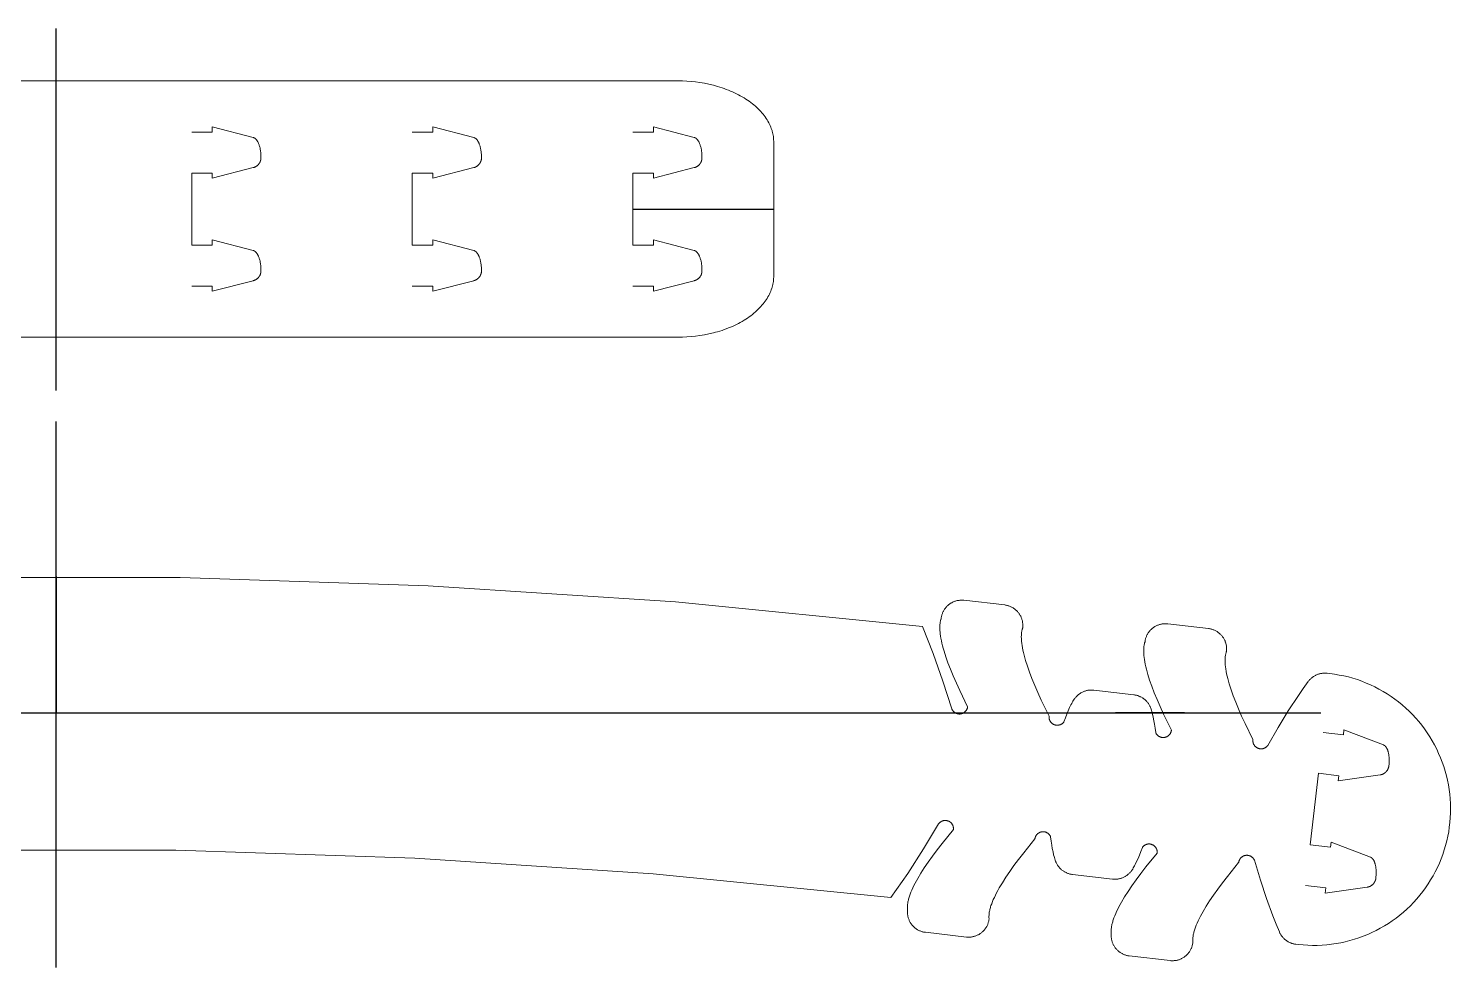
# Model space of a CAD drawing. Header units: millimetres. Extents: x -158 to 461, y 0 to 311.
# Drawn here: x 322.5 to 461.1, y 193.6 to 285.2 of the extents above; entities that cross this region are included whole.
import ezdxf

# ---------------------------------------------------------------- set-up
doc = ezdxf.new("R2010")
doc.units = ezdxf.units.MM
doc.header["$MEASUREMENT"] = 0
doc.layers.add('Axis', color=6, linetype='Continuous', true_color=0xff00ff)
doc.layers.add('Exterion cuts', color=3, linetype='Continuous', lineweight=0, true_color=0x00ff00)
doc.layers.add('Interion cuts', color=5, linetype='Continuous', lineweight=0, true_color=0x0000ff)

msp = doc.modelspace()

# ---------------------------------------------------------------- linework, layer by layer
at = {"layer": 'Axis'}
for p, q in [((325.18, 249.9), (325.18, 285.18)), ((381.39, 267.57), (395.13, 267.57)), ((325.18, 193.64), (325.18, 246.85)), ((325.18, 231.75), (325.18, 218.46)), ((215.18, 218.46), (435.18, 218.46)), ((325.18, 218.46), (448.47, 218.46)), ((435.18, 218.46), (428.46, 218.46))]:
    msp.add_line(p, q, dxfattribs=at)
at = {"layer": 'Exterion cuts'}
for points in [[(264.56, 280.06), (325.18, 280.06), (385.8, 280.06), (386.22, 280.06), (386.64, 280.04), (387.07, 280.01), (387.5, 279.96), (387.93, 279.9), (388.37, 279.83), (388.8, 279.74), (389.24, 279.64), (389.45, 279.58), (389.66, 279.52), (389.88, 279.46), (390.09, 279.39), (390.3, 279.32), (390.5, 279.24), (390.71, 279.17), (390.91, 279.08), (391.11, 279), (391.3, 278.91), (391.49, 278.82), (391.68, 278.72), (391.87, 278.62), (392.05, 278.52), (392.23, 278.41), (392.4, 278.3), (392.57, 278.19), (392.73, 278.08), (392.89, 277.96), (393.05, 277.84), (393.2, 277.72), (393.34, 277.6), (393.48, 277.47), (393.61, 277.34), (393.74, 277.22), (393.86, 277.08), (393.98, 276.95), (394.09, 276.82), (394.2, 276.68), (394.3, 276.55), (394.39, 276.41), (394.48, 276.27), (394.56, 276.13), (394.64, 275.99), (394.71, 275.85), (394.77, 275.71), (394.83, 275.57), (394.89, 275.43), (394.94, 275.29), (394.96, 275.22), (394.98, 275.15), (395, 275.08), (395.02, 275.01), (395.03, 274.95), (395.05, 274.88), (395.06, 274.81), (395.07, 274.74), (395.09, 274.67), (395.1, 274.6), (395.11, 274.53), (395.11, 274.46), (395.12, 274.4), (395.12, 274.33), (395.13, 274.19), (395.13, 274.06), (395.13, 267.57), (395.13, 261.08), (395.13, 260.95), (395.12, 260.81), (395.12, 260.75), (395.11, 260.68), (395.11, 260.61), (395.1, 260.54), (395.09, 260.47), (395.07, 260.4), (395.06, 260.34), (395.05, 260.27), (395.03, 260.2), (395.02, 260.13), (395, 260.06), (394.98, 259.99), (394.96, 259.92), (394.94, 259.85), (394.89, 259.71), (394.83, 259.57), (394.77, 259.43), (394.71, 259.29), (394.64, 259.15), (394.56, 259.01), (394.48, 258.87), (394.39, 258.73), (394.3, 258.6), (394.2, 258.46), (394.09, 258.33), (393.98, 258.19), (393.86, 258.06), (393.74, 257.93), (393.61, 257.8), (393.48, 257.67), (393.34, 257.54), (393.2, 257.42), (393.05, 257.3), (392.89, 257.18), (392.73, 257.06), (392.57, 256.95), (392.4, 256.84), (392.23, 256.73), (392.05, 256.62), (391.87, 256.52), (391.68, 256.42), (391.49, 256.33), (391.3, 256.23), (391.11, 256.14), (390.91, 256.06), (390.71, 255.98), (390.5, 255.9), (390.3, 255.82), (390.09, 255.75), (389.88, 255.68), (389.66, 255.62), (389.45, 255.56), (389.24, 255.5), (388.8, 255.4), (388.37, 255.31), (387.93, 255.24), (387.5, 255.18), (387.07, 255.14), (386.64, 255.11), (386.22, 255.09), (385.8, 255.08), (325.18, 255.08), (264.56, 255.08)], [(313.53, 205.07), (336.83, 205.07), (360.12, 204.3), (383.37, 202.77), (406.56, 200.48), (408.19, 202.81), (409.74, 205.21), (411.21, 207.65), (411.23, 207.67), (411.24, 207.69), (411.26, 207.71), (411.28, 207.73), (411.3, 207.75), (411.32, 207.77), (411.34, 207.79), (411.36, 207.81), (411.38, 207.82), (411.41, 207.84), (411.43, 207.86), (411.45, 207.87), (411.48, 207.88), (411.5, 207.9), (411.53, 207.91), (411.55, 207.92), (411.58, 207.93), (411.6, 207.94), (411.63, 207.95), (411.66, 207.95), (411.68, 207.96), (411.71, 207.96), (411.74, 207.97), (411.77, 207.97), (411.79, 207.97), (411.82, 207.98), (411.85, 207.98), (411.88, 207.98), (411.9, 207.98), (411.93, 207.97), (411.96, 207.97), (411.99, 207.97), (412.01, 207.96), (412.04, 207.95), (412.07, 207.95), (412.09, 207.94), (412.12, 207.93), (412.15, 207.92), (412.17, 207.91), (412.2, 207.9), (412.22, 207.89), (412.25, 207.87), (412.27, 207.86), (412.29, 207.85), (412.32, 207.83), (412.34, 207.81), (412.36, 207.8), (412.38, 207.78), (412.4, 207.76), (412.42, 207.74), (412.44, 207.72), (412.46, 207.7), (412.48, 207.68), (412.49, 207.66), (412.51, 207.64), (412.53, 207.61), (412.54, 207.59), (412.55, 207.56), (412.57, 207.54), (412.58, 207.52), (412.59, 207.49), (412.6, 207.46), (412.61, 207.44), (412.62, 207.41), (412.63, 207.39), (412.63, 207.36), (412.64, 207.33), (412.64, 207.31), (412.65, 207.28), (412.65, 207.25), (412.65, 207.22), (412.65, 207.2), (412.65, 207.17), (412.65, 207.14), (412.65, 207.11), (412.65, 207.09), (411.55, 205.73), (411.06, 205.1), (410.6, 204.49), (410.19, 203.9), (409.81, 203.35), (409.47, 202.82), (409.18, 202.32), (409.04, 202.08), (408.92, 201.85), (408.8, 201.62), (408.69, 201.4), (408.6, 201.19), (408.51, 200.98), (408.43, 200.78), (408.37, 200.59), (408.34, 200.49), (408.31, 200.4), (408.28, 200.31), (408.26, 200.22), (408.24, 200.13), (408.22, 200.05), (408.21, 199.96), (408.19, 199.88), (408.18, 199.8), (408.17, 199.72), (408.17, 199.64), (408.17, 199.57), (408.16, 199.49), (408.17, 199.42), (408.17, 199.39), (408.17, 199.35), (408.17, 199.32), (408.18, 199.28), (408.17, 199.22), (408.16, 199.15), (408.16, 199.08), (408.16, 199.01), (408.17, 198.94), (408.17, 198.87), (408.18, 198.81), (408.19, 198.74), (408.2, 198.67), (408.21, 198.6), (408.23, 198.54), (408.25, 198.47), (408.27, 198.41), (408.29, 198.34), (408.32, 198.28), (408.35, 198.22), (408.38, 198.16), (408.41, 198.1), (408.44, 198.04), (408.48, 197.98), (408.51, 197.92), (408.55, 197.87), (408.6, 197.81), (408.64, 197.76), (408.68, 197.71), (408.73, 197.66), (408.78, 197.61), (408.83, 197.56), (408.88, 197.52), (408.93, 197.48), (408.99, 197.43), (409.04, 197.39), (409.1, 197.36), (409.16, 197.32), (409.22, 197.29), (409.28, 197.26), (409.34, 197.23), (409.41, 197.2), (409.47, 197.18), (409.53, 197.15), (409.6, 197.13), (409.66, 197.12), (409.73, 197.1), (409.8, 197.09), (409.87, 197.08), (409.93, 197.07), (413.91, 196.61), (413.97, 196.6), (414.04, 196.6), (414.11, 196.59), (414.18, 196.59), (414.25, 196.6), (414.32, 196.6), (414.38, 196.61), (414.45, 196.62), (414.52, 196.63), (414.59, 196.65), (414.65, 196.66), (414.72, 196.68), (414.78, 196.7), (414.85, 196.72), (414.91, 196.75), (414.97, 196.78), (415.03, 196.81), (415.09, 196.84), (415.15, 196.87), (415.21, 196.91), (415.27, 196.95), (415.32, 196.99), (415.38, 197.03), (415.43, 197.07), (415.48, 197.12), (415.53, 197.16), (415.58, 197.21), (415.63, 197.26), (415.67, 197.31), (415.71, 197.37), (415.76, 197.42), (415.79, 197.48), (415.83, 197.53), (415.87, 197.59), (415.9, 197.65), (415.93, 197.71), (415.96, 197.77), (415.99, 197.84), (416.01, 197.9), (416.03, 197.96), (416.05, 198.03), (416.07, 198.1), (416.09, 198.16), (416.1, 198.23), (416.11, 198.3), (416.12, 198.36), (416.12, 198.4), (416.12, 198.43), (416.11, 198.47), (416.11, 198.5), (416.11, 198.58), (416.11, 198.65), (416.12, 198.73), (416.12, 198.8), (416.13, 198.88), (416.14, 198.96), (416.15, 199.04), (416.17, 199.13), (416.19, 199.21), (416.21, 199.3), (416.23, 199.39), (416.26, 199.48), (416.28, 199.57), (416.31, 199.67), (416.38, 199.86), (416.46, 200.06), (416.54, 200.27), (416.64, 200.48), (416.75, 200.7), (416.86, 200.93), (416.99, 201.16), (417.12, 201.4), (417.42, 201.9), (417.76, 202.43), (418.14, 202.99), (418.55, 203.57), (419, 204.18), (419.5, 204.81), (420.6, 206.17), (420.6, 206.19), (420.6, 206.22), (420.61, 206.25), (420.62, 206.27), (420.62, 206.3), (420.63, 206.33), (420.64, 206.35), (420.65, 206.38), (420.66, 206.41), (420.67, 206.43), (420.69, 206.45), (420.7, 206.48), (420.71, 206.5), (420.73, 206.53), (420.75, 206.55), (420.76, 206.57), (420.78, 206.59), (420.8, 206.61), (420.82, 206.63), (420.84, 206.65), (420.86, 206.67), (420.88, 206.69), (420.9, 206.71), (420.92, 206.72), (420.94, 206.74), (420.97, 206.75), (420.99, 206.77), (421.01, 206.78), (421.04, 206.79), (421.06, 206.81), (421.09, 206.82), (421.12, 206.83), (421.14, 206.83), (421.17, 206.84), (421.19, 206.85), (421.22, 206.86), (421.25, 206.86), (421.28, 206.87), (421.3, 206.87), (421.33, 206.87), (421.36, 206.87), (421.39, 206.87), (421.41, 206.87), (421.44, 206.87), (421.47, 206.87), (421.5, 206.87), (421.52, 206.86), (421.55, 206.86), (421.58, 206.85), (421.6, 206.85), (421.63, 206.84), (421.66, 206.83), (421.68, 206.82), (421.71, 206.81), (421.73, 206.8), (421.76, 206.78), (421.78, 206.77), (421.81, 206.76), (421.83, 206.74), (421.85, 206.73), (421.88, 206.71), (421.9, 206.69), (421.92, 206.68), (421.94, 206.66), (421.96, 206.64), (421.98, 206.62), (422, 206.6), (422.01, 206.58), (422.03, 206.55), (422.05, 206.53), (422.06, 206.51), (422.08, 206.49), (422.09, 206.46), (422.1, 206.44), (422.12, 206.41), (422.13, 206.39), (422.18, 205.97), (422.23, 205.58), (422.29, 205.23), (422.36, 204.9), (422.42, 204.61), (422.46, 204.47), (422.49, 204.35), (422.53, 204.23), (422.57, 204.11), (422.6, 204.01), (422.62, 203.96), (422.64, 203.91), (422.67, 203.86), (422.7, 203.8), (422.73, 203.74), (422.76, 203.69), (422.79, 203.63), (422.83, 203.57), (422.86, 203.52), (422.9, 203.47), (422.95, 203.42), (422.99, 203.37), (423.03, 203.32), (423.08, 203.27), (423.13, 203.22), (423.18, 203.18), (423.23, 203.14), (423.29, 203.09), (423.34, 203.05), (423.4, 203.02), (423.45, 202.98), (423.51, 202.95), (423.57, 202.92), (423.63, 202.89), (423.69, 202.86), (423.75, 202.83), (423.81, 202.81), (423.88, 202.79), (423.94, 202.77), (424, 202.75), (424.06, 202.74), (424.13, 202.73), (424.19, 202.72), (424.25, 202.71), (428.17, 202.26), (428.23, 202.25), (428.29, 202.25), (428.36, 202.24), (428.42, 202.24), (428.49, 202.25), (428.55, 202.25), (428.62, 202.26), (428.68, 202.26), (428.75, 202.28), (428.81, 202.29), (428.88, 202.3), (428.94, 202.32), (429.01, 202.34), (429.07, 202.36), (429.13, 202.38), (429.2, 202.41), (429.26, 202.44), (429.32, 202.47), (429.38, 202.5), (429.44, 202.53), (429.49, 202.57), (429.55, 202.61), (429.6, 202.65), (429.65, 202.69), (429.7, 202.73), (429.75, 202.77), (429.8, 202.82), (429.85, 202.87), (429.89, 202.91), (429.93, 202.96), (429.97, 203.01), (430.01, 203.06), (430.04, 203.1), (430.07, 203.15), (430.13, 203.24), (430.19, 203.34), (430.25, 203.45), (430.32, 203.56), (430.38, 203.69), (430.51, 203.96), (430.65, 204.26), (430.79, 204.59), (430.93, 204.96), (431.08, 205.35), (431.09, 205.38), (431.11, 205.4), (431.13, 205.42), (431.15, 205.44), (431.17, 205.46), (431.19, 205.48), (431.21, 205.49), (431.23, 205.51), (431.25, 205.53), (431.27, 205.54), (431.3, 205.56), (431.32, 205.57), (431.35, 205.59), (431.37, 205.6), (431.4, 205.61), (431.42, 205.62), (431.45, 205.63), (431.47, 205.64), (431.5, 205.65), (431.53, 205.66), (431.55, 205.66), (431.58, 205.67), (431.61, 205.67), (431.63, 205.68), (431.66, 205.68), (431.69, 205.68), (431.72, 205.68), (431.74, 205.68), (431.77, 205.68), (431.8, 205.68), (431.83, 205.67), (431.85, 205.67), (431.88, 205.66), (431.91, 205.66), (431.94, 205.65), (431.96, 205.64), (431.99, 205.63), (432.01, 205.63), (432.04, 205.61), (432.06, 205.6), (432.09, 205.59), (432.11, 205.58), (432.14, 205.56), (432.16, 205.55), (432.18, 205.53), (432.21, 205.52), (432.23, 205.5), (432.25, 205.48), (432.27, 205.46), (432.29, 205.44), (432.31, 205.42), (432.33, 205.4), (432.34, 205.38), (432.36, 205.36), (432.38, 205.34), (432.39, 205.32), (432.41, 205.29), (432.42, 205.27), (432.43, 205.24), (432.45, 205.22), (432.46, 205.19), (432.47, 205.17), (432.48, 205.14), (432.49, 205.12), (432.49, 205.09), (432.5, 205.06), (432.51, 205.04), (432.51, 205.01), (432.52, 204.98), (432.52, 204.95), (432.52, 204.93), (432.52, 204.9), (432.52, 204.87), (432.52, 204.84), (432.52, 204.82), (432.52, 204.79), (431.42, 203.44), (430.92, 202.8), (430.47, 202.19), (430.06, 201.61), (429.68, 201.05), (429.34, 200.52), (429.04, 200.02), (428.91, 199.78), (428.78, 199.55), (428.67, 199.32), (428.56, 199.1), (428.47, 198.89), (428.38, 198.68), (428.3, 198.48), (428.23, 198.29), (428.2, 198.2), (428.18, 198.1), (428.15, 198.01), (428.13, 197.92), (428.11, 197.84), (428.09, 197.75), (428.07, 197.67), (428.06, 197.58), (428.05, 197.5), (428.04, 197.42), (428.04, 197.35), (428.03, 197.27), (428.03, 197.2), (428.03, 197.13), (428.04, 197.09), (428.04, 197.06), (428.04, 197.02), (428.04, 196.99), (428.04, 196.92), (428.03, 196.85), (428.03, 196.78), (428.03, 196.71), (428.03, 196.65), (428.04, 196.58), (428.05, 196.51), (428.06, 196.44), (428.07, 196.37), (428.08, 196.31), (428.1, 196.24), (428.12, 196.18), (428.14, 196.11), (428.16, 196.05), (428.19, 195.98), (428.21, 195.92), (428.24, 195.86), (428.27, 195.8), (428.31, 195.74), (428.34, 195.68), (428.38, 195.62), (428.42, 195.57), (428.46, 195.51), (428.51, 195.46), (428.55, 195.41), (428.6, 195.36), (428.65, 195.31), (428.7, 195.27), (428.75, 195.22), (428.8, 195.18), (428.86, 195.14), (428.91, 195.1), (428.97, 195.06), (429.03, 195.03), (429.09, 194.99), (429.15, 194.96), (429.21, 194.93), (429.27, 194.91), (429.34, 194.88), (429.4, 194.86), (429.47, 194.84), (429.53, 194.82), (429.6, 194.8), (429.67, 194.79), (429.73, 194.78), (429.8, 194.77), (433.77, 194.31), (433.84, 194.3), (433.91, 194.3), (433.98, 194.3), (434.05, 194.3), (434.12, 194.3), (434.18, 194.31), (434.25, 194.31), (434.32, 194.32), (434.39, 194.33), (434.45, 194.35), (434.52, 194.36), (434.58, 194.38), (434.65, 194.4), (434.71, 194.43), (434.78, 194.45), (434.84, 194.48), (434.9, 194.51), (434.96, 194.54), (435.02, 194.58), (435.08, 194.61), (435.14, 194.65), (435.19, 194.69), (435.25, 194.73), (435.3, 194.77), (435.35, 194.82), (435.4, 194.87), (435.45, 194.91), (435.49, 194.96), (435.54, 195.02), (435.58, 195.07), (435.62, 195.12), (435.66, 195.18), (435.7, 195.24), (435.73, 195.3), (435.77, 195.35), (435.8, 195.42), (435.83, 195.48), (435.85, 195.54), (435.88, 195.6), (435.9, 195.67), (435.92, 195.73), (435.94, 195.8), (435.96, 195.87), (435.97, 195.93), (435.98, 196), (435.99, 196.07), (435.99, 196.1), (435.98, 196.14), (435.98, 196.17), (435.98, 196.21), (435.98, 196.28), (435.98, 196.35), (435.98, 196.43), (435.99, 196.51), (436, 196.58), (436.01, 196.67), (436.02, 196.75), (436.04, 196.83), (436.06, 196.92), (436.08, 197), (436.1, 197.09), (436.12, 197.18), (436.15, 197.28), (436.18, 197.37), (436.25, 197.56), (436.33, 197.76), (436.41, 197.97), (436.51, 198.18), (436.61, 198.4), (436.73, 198.63), (436.86, 198.86), (436.99, 199.11), (437.29, 199.61), (437.63, 200.13), (438, 200.69), (438.42, 201.27), (438.87, 201.88), (439.36, 202.52), (440.46, 203.87), (440.47, 203.9), (440.47, 203.92), (440.48, 203.95), (440.48, 203.98), (440.49, 204.01), (440.5, 204.03), (440.51, 204.06), (440.52, 204.08), (440.53, 204.11), (440.54, 204.13), (440.55, 204.16), (440.57, 204.18), (440.58, 204.21), (440.6, 204.23), (440.61, 204.25), (440.63, 204.27), (440.65, 204.29), (440.67, 204.32), (440.68, 204.34), (440.7, 204.36), (440.72, 204.37), (440.75, 204.39), (440.77, 204.41), (440.79, 204.43), (440.81, 204.44), (440.83, 204.46), (440.86, 204.47), (440.88, 204.48), (440.91, 204.5), (440.93, 204.51), (440.96, 204.52), (440.98, 204.53), (441.01, 204.54), (441.04, 204.55), (441.06, 204.55), (441.09, 204.56), (441.12, 204.57), (441.14, 204.57), (441.17, 204.57), (441.2, 204.58), (441.23, 204.58), (441.25, 204.58), (441.28, 204.58), (441.31, 204.58), (441.34, 204.57), (441.36, 204.57), (441.39, 204.57), (441.42, 204.56), (441.45, 204.56), (441.47, 204.55), (441.5, 204.54), (441.52, 204.53), (441.55, 204.52), (441.58, 204.51), (441.6, 204.5), (441.63, 204.49), (441.65, 204.48), (441.67, 204.46), (441.7, 204.45), (441.72, 204.43), (441.74, 204.41), (441.76, 204.4), (441.79, 204.38), (441.81, 204.36), (441.83, 204.34), (441.84, 204.32), (441.86, 204.3), (441.88, 204.28), (441.9, 204.26), (441.91, 204.24), (441.93, 204.21), (441.94, 204.19), (441.96, 204.17), (441.97, 204.14), (441.98, 204.12), (441.99, 204.09), (442.58, 202.16), (443.18, 200.36), (443.8, 198.67), (444.11, 197.88), (444.43, 197.12), (444.45, 197.06), (444.48, 197), (444.51, 196.95), (444.54, 196.89), (444.57, 196.83), (444.61, 196.78), (444.65, 196.72), (444.69, 196.67), (444.73, 196.62), (444.77, 196.57), (444.82, 196.52), (444.86, 196.47), (444.91, 196.43), (444.96, 196.38), (445.02, 196.34), (445.07, 196.3), (445.12, 196.26), (445.18, 196.22), (445.24, 196.19), (445.29, 196.15), (445.35, 196.12), (445.41, 196.09), (445.47, 196.06), (445.54, 196.04), (445.6, 196.02), (445.66, 195.99), (445.72, 195.98), (445.79, 195.96), (445.85, 195.94), (445.91, 195.93), (445.97, 195.92), (446.04, 195.91), (446.3, 195.88), (446.76, 195.84), (447.22, 195.81), (447.67, 195.8), (448.13, 195.8), (448.59, 195.82), (449.05, 195.85), (449.51, 195.9), (449.96, 195.97), (450.41, 196.05), (450.86, 196.15), (451.31, 196.26), (451.75, 196.39), (452.18, 196.53), (452.61, 196.69), (453.04, 196.86), (453.46, 197.05), (453.87, 197.25), (454.27, 197.46), (454.67, 197.69), (455.06, 197.93), (455.44, 198.19), (455.81, 198.46), (456.18, 198.74), (456.53, 199.04), (456.87, 199.34), (457.2, 199.66), (457.52, 199.99), (457.83, 200.33), (458.12, 200.68), (458.41, 201.04), (458.68, 201.41), (458.94, 201.79), (459.18, 202.18), (459.42, 202.57), (459.63, 202.98), (459.84, 203.39), (460.03, 203.81), (460.2, 204.23), (460.36, 204.66), (460.51, 205.1), (460.64, 205.54), (460.75, 205.98), (460.85, 206.43), (460.94, 206.88), (461, 207.33), (461.06, 207.79), (461.09, 208.25), (461.11, 208.7), (461.12, 209.16), (461.11, 209.62), (461.08, 210.08), (461.04, 210.54), (460.98, 210.99), (460.91, 211.45), (460.82, 211.9), (460.72, 212.34), (460.6, 212.79), (460.46, 213.22), (460.31, 213.66), (460.14, 214.09), (459.96, 214.51), (459.77, 214.92), (459.56, 215.33), (459.34, 215.73), (459.1, 216.13), (458.85, 216.51), (458.59, 216.89), (458.32, 217.25), (458.03, 217.61), (457.73, 217.96), (457.41, 218.29), (457.09, 218.62), (456.76, 218.93), (456.41, 219.24), (456.06, 219.53), (455.69, 219.8), (455.32, 220.07), (454.93, 220.32), (454.54, 220.56), (454.14, 220.78), (453.73, 221), (453.32, 221.19), (452.9, 221.37), (452.47, 221.54), (452.04, 221.7), (451.6, 221.83), (451.16, 221.96), (450.71, 222.06), (450.26, 222.15), (449.81, 222.23), (449.35, 222.29), (449.09, 222.32), (449.03, 222.33), (448.96, 222.33), (448.9, 222.33), (448.83, 222.34), (448.77, 222.33), (448.7, 222.33), (448.64, 222.32), (448.57, 222.31), (448.51, 222.3), (448.44, 222.29), (448.38, 222.28), (448.31, 222.26), (448.25, 222.24), (448.18, 222.22), (448.12, 222.19), (448.06, 222.17), (448, 222.14), (447.94, 222.11), (447.88, 222.08), (447.82, 222.04), (447.76, 222.01), (447.71, 221.97), (447.65, 221.93), (447.6, 221.89), (447.55, 221.85), (447.5, 221.8), (447.46, 221.76), (447.41, 221.71), (447.37, 221.67), (447.32, 221.62), (447.28, 221.57), (447.25, 221.52), (446.76, 220.85), (446.28, 220.15), (445.3, 218.65), (444.3, 217.03), (443.29, 215.28), (443.27, 215.26), (443.25, 215.24), (443.24, 215.22), (443.22, 215.2), (443.2, 215.18), (443.18, 215.16), (443.16, 215.14), (443.13, 215.12), (443.11, 215.11), (443.09, 215.09), (443.07, 215.08), (443.04, 215.06), (443.02, 215.05), (442.99, 215.04), (442.97, 215.02), (442.94, 215.01), (442.92, 215), (442.89, 214.99), (442.87, 214.99), (442.84, 214.98), (442.81, 214.97), (442.78, 214.97), (442.76, 214.96), (442.73, 214.96), (442.7, 214.96), (442.68, 214.96), (442.65, 214.95), (442.62, 214.96), (442.59, 214.96), (442.56, 214.96), (442.54, 214.96), (442.51, 214.97), (442.48, 214.97), (442.46, 214.98), (442.43, 214.98), (442.4, 214.99), (442.38, 215), (442.35, 215.01), (442.33, 215.02), (442.3, 215.03), (442.28, 215.04), (442.25, 215.06), (442.23, 215.07), (442.2, 215.09), (442.18, 215.1), (442.16, 215.12), (442.14, 215.14), (442.12, 215.15), (442.1, 215.17), (442.08, 215.19), (442.06, 215.21), (442.04, 215.23), (442.02, 215.25), (442, 215.27), (441.99, 215.3), (441.97, 215.32), (441.96, 215.34), (441.94, 215.37), (441.93, 215.39), (441.92, 215.42), (441.91, 215.44), (441.9, 215.47), (441.89, 215.49), (441.88, 215.52), (441.87, 215.55), (441.86, 215.57), (441.86, 215.6), (441.85, 215.63), (441.85, 215.65), (441.85, 215.68), (441.84, 215.71), (441.84, 215.74), (441.84, 215.76), (441.84, 215.79), (441.85, 215.82), (441.85, 215.85), (441.09, 217.42), (440.75, 218.15), (440.45, 218.84), (440.18, 219.5), (439.94, 220.13), (439.73, 220.72), (439.55, 221.28), (439.48, 221.54), (439.41, 221.8), (439.35, 222.05), (439.29, 222.28), (439.25, 222.51), (439.21, 222.74), (439.18, 222.95), (439.16, 223.15), (439.15, 223.25), (439.15, 223.35), (439.14, 223.44), (439.14, 223.53), (439.14, 223.62), (439.14, 223.71), (439.15, 223.79), (439.15, 223.88), (439.16, 223.96), (439.17, 224.04), (439.18, 224.11), (439.2, 224.19), (439.21, 224.26), (439.23, 224.33), (439.24, 224.36), (439.25, 224.4), (439.26, 224.43), (439.27, 224.46), (439.28, 224.53), (439.28, 224.6), (439.29, 224.67), (439.29, 224.74), (439.28, 224.8), (439.28, 224.87), (439.27, 224.94), (439.26, 225.01), (439.25, 225.08), (439.24, 225.14), (439.22, 225.21), (439.2, 225.27), (439.18, 225.34), (439.16, 225.4), (439.13, 225.47), (439.1, 225.53), (439.07, 225.59), (439.04, 225.65), (439.01, 225.71), (438.97, 225.77), (438.93, 225.83), (438.89, 225.88), (438.85, 225.94), (438.81, 225.99), (438.76, 226.04), (438.72, 226.09), (438.67, 226.14), (438.62, 226.18), (438.57, 226.23), (438.51, 226.27), (438.46, 226.31), (438.4, 226.35), (438.35, 226.39), (438.29, 226.42), (438.23, 226.46), (438.17, 226.49), (438.11, 226.52), (438.04, 226.54), (437.98, 226.57), (437.92, 226.59), (437.85, 226.61), (437.78, 226.63), (437.72, 226.65), (437.65, 226.66), (437.58, 226.67), (437.52, 226.68), (433.54, 227.14), (433.47, 227.15), (433.41, 227.15), (433.34, 227.15), (433.27, 227.15), (433.2, 227.15), (433.13, 227.14), (433.07, 227.14), (433, 227.13), (432.93, 227.12), (432.86, 227.1), (432.8, 227.08), (432.73, 227.07), (432.67, 227.05), (432.6, 227.02), (432.54, 227), (432.48, 226.97), (432.41, 226.94), (432.35, 226.91), (432.3, 226.87), (432.24, 226.84), (432.18, 226.8), (432.12, 226.76), (432.07, 226.72), (432.02, 226.68), (431.97, 226.63), (431.92, 226.58), (431.87, 226.54), (431.82, 226.49), (431.78, 226.43), (431.73, 226.38), (431.69, 226.33), (431.65, 226.27), (431.62, 226.21), (431.58, 226.15), (431.55, 226.09), (431.52, 226.03), (431.49, 225.97), (431.46, 225.91), (431.44, 225.85), (431.41, 225.78), (431.39, 225.72), (431.38, 225.65), (431.36, 225.58), (431.35, 225.52), (431.33, 225.45), (431.33, 225.38), (431.31, 225.35), (431.3, 225.32), (431.29, 225.28), (431.28, 225.25), (431.27, 225.18), (431.25, 225.11), (431.24, 225.03), (431.23, 224.96), (431.22, 224.88), (431.21, 224.8), (431.2, 224.71), (431.2, 224.63), (431.2, 224.54), (431.2, 224.45), (431.2, 224.36), (431.2, 224.26), (431.21, 224.17), (431.21, 224.07), (431.24, 223.87), (431.27, 223.65), (431.3, 223.43), (431.35, 223.2), (431.4, 222.96), (431.46, 222.72), (431.53, 222.46), (431.61, 222.2), (431.78, 221.64), (431.99, 221.05), (432.23, 220.42), (432.5, 219.76), (432.8, 219.07), (433.14, 218.33), (433.9, 216.77), (433.9, 216.74), (433.89, 216.71), (433.89, 216.68), (433.88, 216.66), (433.87, 216.63), (433.87, 216.6), (433.86, 216.58), (433.85, 216.55), (433.83, 216.53), (433.82, 216.5), (433.81, 216.48), (433.8, 216.45), (433.78, 216.43), (433.77, 216.41), (433.75, 216.38), (433.73, 216.36), (433.72, 216.34), (433.7, 216.32), (433.68, 216.3), (433.66, 216.28), (433.64, 216.26), (433.62, 216.24), (433.6, 216.23), (433.58, 216.21), (433.55, 216.19), (433.53, 216.18), (433.51, 216.16), (433.48, 216.15), (433.46, 216.14), (433.43, 216.13), (433.41, 216.12), (433.38, 216.11), (433.36, 216.1), (433.33, 216.09), (433.3, 216.08), (433.28, 216.08), (433.25, 216.07), (433.22, 216.07), (433.19, 216.06), (433.17, 216.06), (433.14, 216.06), (433.11, 216.06), (433.08, 216.06), (433.06, 216.06), (433.03, 216.06), (433, 216.06), (432.97, 216.07), (432.95, 216.07), (432.92, 216.08), (432.89, 216.09), (432.87, 216.09), (432.84, 216.1), (432.81, 216.11), (432.79, 216.12), (432.76, 216.13), (432.74, 216.15), (432.71, 216.16), (432.69, 216.17), (432.67, 216.19), (432.64, 216.2), (432.62, 216.22), (432.6, 216.24), (432.58, 216.26), (432.56, 216.27), (432.54, 216.29), (432.52, 216.31), (432.5, 216.33), (432.48, 216.35), (432.47, 216.38), (432.45, 216.4), (432.43, 216.42), (432.42, 216.45), (432.41, 216.47), (432.39, 216.49), (432.38, 216.52), (432.37, 216.54), (432.32, 216.96), (432.26, 217.35), (432.2, 217.7), (432.14, 218.03), (432.07, 218.32), (432.04, 218.46), (432, 218.59), (431.97, 218.71), (431.93, 218.82), (431.89, 218.92), (431.87, 218.97), (431.85, 219.02), (431.83, 219.08), (431.8, 219.13), (431.77, 219.19), (431.74, 219.25), (431.71, 219.3), (431.67, 219.36), (431.63, 219.41), (431.59, 219.46), (431.55, 219.52), (431.51, 219.57), (431.46, 219.61), (431.42, 219.66), (431.37, 219.71), (431.32, 219.75), (431.26, 219.8), (431.21, 219.84), (431.16, 219.88), (431.1, 219.91), (431.04, 219.95), (430.99, 219.98), (430.93, 220.02), (430.87, 220.04), (430.81, 220.07), (430.74, 220.1), (430.68, 220.12), (430.62, 220.14), (430.56, 220.16), (430.49, 220.18), (430.43, 220.19), (430.37, 220.2), (430.31, 220.21), (430.24, 220.22), (426.33, 220.67), (426.27, 220.68), (426.2, 220.69), (426.14, 220.69), (426.07, 220.69), (426.01, 220.69), (425.94, 220.68), (425.88, 220.68), (425.81, 220.67), (425.75, 220.66), (425.68, 220.64), (425.62, 220.63), (425.55, 220.61), (425.49, 220.59), (425.43, 220.57), (425.36, 220.55), (425.3, 220.52), (425.24, 220.49), (425.18, 220.46), (425.12, 220.43), (425.06, 220.4), (425, 220.36), (424.95, 220.32), (424.9, 220.28), (424.84, 220.24), (424.79, 220.2), (424.74, 220.16), (424.7, 220.11), (424.65, 220.07), (424.61, 220.02), (424.57, 219.97), (424.53, 219.92), (424.49, 219.87), (424.46, 219.83), (424.43, 219.79), (424.37, 219.69), (424.3, 219.59), (424.24, 219.48), (424.18, 219.37), (424.11, 219.24), (423.98, 218.97), (423.85, 218.67), (423.71, 218.34), (423.57, 217.97), (423.42, 217.58), (423.4, 217.56), (423.39, 217.53), (423.37, 217.51), (423.35, 217.49), (423.33, 217.47), (423.31, 217.46), (423.29, 217.44), (423.27, 217.42), (423.24, 217.4), (423.22, 217.39), (423.2, 217.37), (423.18, 217.36), (423.15, 217.35), (423.13, 217.33), (423.1, 217.32), (423.08, 217.31), (423.05, 217.3), (423.02, 217.29), (423, 217.28), (422.97, 217.28), (422.94, 217.27), (422.92, 217.26), (422.89, 217.26), (422.86, 217.26), (422.83, 217.25), (422.81, 217.25), (422.78, 217.25), (422.75, 217.25), (422.72, 217.25), (422.7, 217.26), (422.67, 217.26), (422.64, 217.26), (422.62, 217.27), (422.59, 217.27), (422.56, 217.28), (422.53, 217.29), (422.51, 217.3), (422.48, 217.31), (422.46, 217.32), (422.43, 217.33), (422.41, 217.34), (422.38, 217.35), (422.36, 217.37), (422.34, 217.38), (422.31, 217.4), (422.29, 217.41), (422.27, 217.43), (422.25, 217.45), (422.23, 217.47), (422.21, 217.49), (422.19, 217.51), (422.17, 217.53), (422.15, 217.55), (422.14, 217.57), (422.12, 217.59), (422.1, 217.62), (422.09, 217.64), (422.08, 217.66), (422.06, 217.69), (422.05, 217.71), (422.04, 217.74), (422.03, 217.76), (422.02, 217.79), (422.01, 217.82), (422, 217.84), (422, 217.87), (421.99, 217.9), (421.99, 217.92), (421.98, 217.95), (421.98, 217.98), (421.98, 218.01), (421.98, 218.03), (421.98, 218.06), (421.98, 218.09), (421.98, 218.12), (421.98, 218.14), (421.22, 219.71), (420.88, 220.44), (420.58, 221.14), (420.31, 221.8), (420.07, 222.43), (419.86, 223.02), (419.69, 223.57), (419.61, 223.84), (419.54, 224.1), (419.48, 224.34), (419.43, 224.58), (419.38, 224.81), (419.34, 225.03), (419.32, 225.24), (419.29, 225.45), (419.29, 225.55), (419.28, 225.64), (419.28, 225.74), (419.27, 225.83), (419.27, 225.92), (419.28, 226.01), (419.28, 226.09), (419.29, 226.17), (419.29, 226.26), (419.3, 226.33), (419.32, 226.41), (419.33, 226.48), (419.35, 226.56), (419.36, 226.63), (419.37, 226.66), (419.38, 226.69), (419.39, 226.73), (419.41, 226.76), (419.41, 226.83), (419.42, 226.9), (419.42, 226.96), (419.42, 227.03), (419.42, 227.1), (419.41, 227.17), (419.4, 227.24), (419.39, 227.3), (419.38, 227.37), (419.37, 227.44), (419.35, 227.5), (419.33, 227.57), (419.31, 227.64), (419.29, 227.7), (419.26, 227.76), (419.24, 227.83), (419.21, 227.89), (419.17, 227.95), (419.14, 228.01), (419.1, 228.07), (419.07, 228.12), (419.03, 228.18), (418.99, 228.23), (418.94, 228.28), (418.9, 228.34), (418.85, 228.39), (418.8, 228.43), (418.75, 228.48), (418.7, 228.52), (418.65, 228.57), (418.59, 228.61), (418.54, 228.65), (418.48, 228.69), (418.42, 228.72), (418.36, 228.75), (418.3, 228.78), (418.24, 228.81), (418.18, 228.84), (418.11, 228.87), (418.05, 228.89), (417.98, 228.91), (417.92, 228.93), (417.85, 228.94), (417.78, 228.96), (417.72, 228.97), (417.65, 228.98), (413.67, 229.44), (413.61, 229.44), (413.54, 229.45), (413.47, 229.45), (413.4, 229.45), (413.33, 229.45), (413.27, 229.44), (413.2, 229.43), (413.13, 229.42), (413.06, 229.41), (413, 229.4), (412.93, 229.38), (412.86, 229.36), (412.8, 229.34), (412.73, 229.32), (412.67, 229.29), (412.61, 229.27), (412.55, 229.24), (412.49, 229.2), (412.43, 229.17), (412.37, 229.14), (412.31, 229.1), (412.26, 229.06), (412.2, 229.02), (412.15, 228.97), (412.1, 228.93), (412.05, 228.88), (412, 228.83), (411.95, 228.78), (411.91, 228.73), (411.87, 228.68), (411.83, 228.62), (411.79, 228.57), (411.75, 228.51), (411.71, 228.45), (411.68, 228.39), (411.65, 228.33), (411.62, 228.27), (411.59, 228.21), (411.57, 228.14), (411.55, 228.08), (411.53, 228.01), (411.51, 227.95), (411.49, 227.88), (411.48, 227.81), (411.47, 227.75), (411.46, 227.68), (411.45, 227.65), (411.44, 227.61), (411.43, 227.58), (411.42, 227.55), (411.4, 227.48), (411.38, 227.4), (411.37, 227.33), (411.36, 227.25), (411.35, 227.17), (411.34, 227.09), (411.33, 227.01), (411.33, 226.92), (411.33, 226.84), (411.33, 226.75), (411.33, 226.66), (411.33, 226.56), (411.34, 226.47), (411.35, 226.37), (411.37, 226.16), (411.4, 225.95), (411.43, 225.73), (411.48, 225.5), (411.53, 225.26), (411.59, 225.01), (411.66, 224.76), (411.74, 224.49), (411.92, 223.94), (412.12, 223.35), (412.36, 222.72), (412.63, 222.06), (412.94, 221.36), (413.27, 220.63), (414.03, 219.06), (414.03, 219.03), (414.02, 219.01), (414.02, 218.98), (414.01, 218.95), (414.01, 218.93), (414, 218.9), (413.99, 218.87), (413.98, 218.85), (413.97, 218.82), (413.96, 218.8), (413.94, 218.77), (413.93, 218.75), (413.91, 218.73), (413.9, 218.7), (413.88, 218.68), (413.87, 218.66), (413.85, 218.64), (413.83, 218.62), (413.81, 218.6), (413.79, 218.58), (413.77, 218.56), (413.75, 218.54), (413.73, 218.52), (413.71, 218.51), (413.69, 218.49), (413.66, 218.48), (413.64, 218.46), (413.61, 218.45), (413.59, 218.43), (413.56, 218.42), (413.54, 218.41), (413.51, 218.4), (413.49, 218.39), (413.46, 218.39), (413.43, 218.38), (413.41, 218.37), (413.38, 218.37), (413.35, 218.36), (413.33, 218.36), (413.3, 218.36), (413.27, 218.35), (413.24, 218.35), (413.22, 218.35), (413.19, 218.36), (413.16, 218.36), (413.13, 218.36), (413.11, 218.36), (413.08, 218.37), (413.05, 218.38), (413.02, 218.38), (413, 218.39), (412.97, 218.4), (412.95, 218.41), (412.92, 218.42), (412.9, 218.43), (412.87, 218.44), (412.85, 218.46), (412.82, 218.47), (412.8, 218.49), (412.78, 218.5), (412.75, 218.52), (412.73, 218.53), (412.71, 218.55), (412.69, 218.57), (412.67, 218.59), (412.65, 218.61), (412.63, 218.63), (412.62, 218.65), (412.6, 218.67), (412.58, 218.7), (412.57, 218.72), (412.55, 218.74), (412.54, 218.77), (412.53, 218.79), (412.51, 218.82), (412.5, 218.84), (411.63, 221.55), (410.67, 224.24), (409.62, 226.88), (385.56, 229.27), (361.43, 230.85), (337.27, 231.65), (313.09, 231.65)]]:
    msp.add_lwpolyline(points, dxfattribs=at)
at = {"layer": 'Interion cuts'}
for points in [[(338.39, 275.08), (340.39, 275.08), (340.39, 275.58), (344.38, 274.55), (344.39, 274.55), (344.4, 274.54), (344.41, 274.54), (344.42, 274.54), (344.43, 274.53), (344.44, 274.53), (344.45, 274.53), (344.46, 274.52), (344.47, 274.52), (344.48, 274.51), (344.49, 274.51), (344.5, 274.5), (344.5, 274.5), (344.51, 274.49), (344.52, 274.49), (344.53, 274.48), (344.54, 274.48), (344.55, 274.47), (344.56, 274.46), (344.57, 274.46), (344.58, 274.45), (344.59, 274.44), (344.61, 274.43), (344.62, 274.41), (344.64, 274.39), (344.66, 274.37), (344.68, 274.35), (344.69, 274.33), (344.71, 274.31), (344.73, 274.29), (344.74, 274.27), (344.76, 274.24), (344.78, 274.22), (344.79, 274.19), (344.81, 274.16), (344.82, 274.13), (344.84, 274.11), (344.85, 274.08), (344.87, 274.05), (344.88, 274.01), (344.9, 273.98), (344.92, 273.91), (344.95, 273.84), (344.97, 273.77), (345, 273.7), (345.02, 273.62), (345.04, 273.54), (345.05, 273.45), (345.07, 273.37), (345.08, 273.29), (345.1, 273.2), (345.11, 273.11), (345.11, 273.02), (345.12, 272.93), (345.13, 272.85), (345.13, 272.76), (345.13, 272.58), (345.13, 272.56), (345.13, 272.54), (345.13, 272.52), (345.13, 272.5), (345.13, 272.48), (345.13, 272.46), (345.12, 272.44), (345.12, 272.42), (345.12, 272.4), (345.11, 272.38), (345.11, 272.37), (345.11, 272.35), (345.1, 272.33), (345.1, 272.31), (345.09, 272.29), (345.08, 272.27), (345.08, 272.25), (345.07, 272.23), (345.06, 272.21), (345.05, 272.19), (345.05, 272.17), (345.04, 272.15), (345.03, 272.13), (345.02, 272.11), (345.01, 272.09), (345, 272.07), (344.99, 272.06), (344.97, 272.04), (344.96, 272.02), (344.95, 272), (344.94, 271.99), (344.92, 271.97), (344.91, 271.95), (344.9, 271.94), (344.88, 271.92), (344.87, 271.9), (344.85, 271.89), (344.84, 271.87), (344.82, 271.86), (344.81, 271.84), (344.79, 271.83), (344.78, 271.82), (344.76, 271.8), (344.74, 271.79), (344.73, 271.78), (344.71, 271.76), (344.69, 271.75), (344.68, 271.74), (344.66, 271.73), (344.64, 271.72), (344.62, 271.71), (344.61, 271.7), (344.59, 271.69), (344.57, 271.68), (344.55, 271.67), (344.53, 271.66), (344.51, 271.66), (344.5, 271.65), (344.48, 271.64), (344.46, 271.63), (344.44, 271.63), (344.42, 271.62), (344.4, 271.62), (344.38, 271.61), (340.39, 270.58), (340.39, 271.08), (338.39, 271.08), (338.39, 264.06), (340.39, 264.06), (340.39, 264.56), (344.38, 263.53), (344.39, 263.53), (344.4, 263.52), (344.41, 263.52), (344.42, 263.52), (344.43, 263.52), (344.44, 263.51), (344.45, 263.51), (344.46, 263.5), (344.47, 263.5), (344.48, 263.49), (344.49, 263.49), (344.5, 263.49), (344.5, 263.48), (344.51, 263.47), (344.52, 263.47), (344.53, 263.46), (344.54, 263.46), (344.55, 263.45), (344.56, 263.44), (344.57, 263.44), (344.58, 263.43), (344.59, 263.42), (344.61, 263.41), (344.62, 263.39), (344.64, 263.37), (344.66, 263.35), (344.68, 263.33), (344.69, 263.31), (344.71, 263.29), (344.73, 263.27), (344.74, 263.25), (344.76, 263.22), (344.78, 263.2), (344.79, 263.17), (344.81, 263.14), (344.82, 263.12), (344.84, 263.09), (344.85, 263.06), (344.87, 263.03), (344.88, 262.99), (344.9, 262.96), (344.92, 262.89), (344.95, 262.82), (344.97, 262.75), (345, 262.68), (345.02, 262.6), (345.04, 262.52), (345.05, 262.44), (345.07, 262.35), (345.08, 262.27), (345.1, 262.18), (345.11, 262.09), (345.11, 262), (345.12, 261.92), (345.13, 261.83), (345.13, 261.74), (345.13, 261.56), (345.13, 261.54), (345.13, 261.52), (345.13, 261.5), (345.13, 261.48), (345.13, 261.46), (345.13, 261.44), (345.12, 261.43), (345.12, 261.41), (345.12, 261.39), (345.11, 261.37), (345.11, 261.35), (345.11, 261.33), (345.1, 261.31), (345.1, 261.29), (345.09, 261.27), (345.08, 261.25), (345.08, 261.23), (345.07, 261.21), (345.06, 261.19), (345.05, 261.17), (345.05, 261.15), (345.04, 261.13), (345.03, 261.11), (345.02, 261.09), (345.01, 261.07), (345, 261.06), (344.99, 261.04), (344.97, 261.02), (344.96, 261), (344.95, 260.98), (344.94, 260.97), (344.92, 260.95), (344.91, 260.93), (344.9, 260.92), (344.88, 260.9), (344.87, 260.88), (344.85, 260.87), (344.84, 260.85), (344.82, 260.84), (344.81, 260.82), (344.79, 260.81), (344.78, 260.8), (344.76, 260.78), (344.74, 260.77), (344.73, 260.76), (344.71, 260.74), (344.69, 260.73), (344.68, 260.72), (344.66, 260.71), (344.64, 260.7), (344.62, 260.69), (344.61, 260.68), (344.59, 260.67), (344.57, 260.66), (344.55, 260.65), (344.53, 260.64), (344.51, 260.64), (344.5, 260.63), (344.48, 260.62), (344.46, 260.62), (344.44, 260.61), (344.42, 260.6), (344.4, 260.6), (344.38, 260.59), (340.39, 259.56), (340.39, 260.06), (338.39, 260.06)], [(359.89, 275.08), (361.89, 275.08), (361.89, 275.58), (365.88, 274.55), (365.89, 274.55), (365.9, 274.54), (365.91, 274.54), (365.92, 274.54), (365.93, 274.53), (365.94, 274.53), (365.95, 274.53), (365.96, 274.52), (365.97, 274.52), (365.98, 274.51), (365.99, 274.51), (366, 274.5), (366, 274.5), (366.01, 274.49), (366.02, 274.49), (366.03, 274.48), (366.04, 274.48), (366.05, 274.47), (366.06, 274.46), (366.07, 274.46), (366.08, 274.45), (366.09, 274.44), (366.11, 274.43), (366.12, 274.41), (366.14, 274.39), (366.16, 274.37), (366.18, 274.35), (366.19, 274.33), (366.21, 274.31), (366.23, 274.29), (366.24, 274.27), (366.26, 274.24), (366.28, 274.22), (366.29, 274.19), (366.31, 274.16), (366.32, 274.13), (366.34, 274.11), (366.35, 274.08), (366.37, 274.05), (366.38, 274.01), (366.4, 273.98), (366.42, 273.91), (366.45, 273.84), (366.47, 273.77), (366.5, 273.7), (366.52, 273.62), (366.54, 273.54), (366.55, 273.45), (366.57, 273.37), (366.58, 273.29), (366.6, 273.2), (366.61, 273.11), (366.61, 273.02), (366.62, 272.93), (366.63, 272.85), (366.63, 272.76), (366.63, 272.58), (366.63, 272.56), (366.63, 272.54), (366.63, 272.52), (366.63, 272.5), (366.63, 272.48), (366.63, 272.46), (366.62, 272.44), (366.62, 272.42), (366.62, 272.4), (366.61, 272.38), (366.61, 272.37), (366.61, 272.35), (366.6, 272.33), (366.6, 272.31), (366.59, 272.29), (366.58, 272.27), (366.58, 272.25), (366.57, 272.23), (366.56, 272.21), (366.55, 272.19), (366.55, 272.17), (366.54, 272.15), (366.53, 272.13), (366.52, 272.11), (366.51, 272.09), (366.5, 272.07), (366.49, 272.06), (366.47, 272.04), (366.46, 272.02), (366.45, 272), (366.44, 271.99), (366.42, 271.97), (366.41, 271.95), (366.4, 271.94), (366.38, 271.92), (366.37, 271.9), (366.35, 271.89), (366.34, 271.87), (366.32, 271.86), (366.31, 271.84), (366.29, 271.83), (366.28, 271.82), (366.26, 271.8), (366.24, 271.79), (366.23, 271.78), (366.21, 271.76), (366.19, 271.75), (366.18, 271.74), (366.16, 271.73), (366.14, 271.72), (366.12, 271.71), (366.11, 271.7), (366.09, 271.69), (366.07, 271.68), (366.05, 271.67), (366.03, 271.66), (366.01, 271.66), (366, 271.65), (365.98, 271.64), (365.96, 271.63), (365.94, 271.63), (365.92, 271.62), (365.9, 271.62), (365.88, 271.61), (361.89, 270.58), (361.89, 271.08), (359.89, 271.08), (359.89, 264.06), (361.89, 264.06), (361.89, 264.56), (365.88, 263.53), (365.89, 263.53), (365.9, 263.52), (365.91, 263.52), (365.92, 263.52), (365.93, 263.52), (365.94, 263.51), (365.95, 263.51), (365.96, 263.5), (365.97, 263.5), (365.98, 263.49), (365.99, 263.49), (366, 263.49), (366, 263.48), (366.01, 263.47), (366.02, 263.47), (366.03, 263.46), (366.04, 263.46), (366.05, 263.45), (366.06, 263.44), (366.07, 263.44), (366.08, 263.43), (366.09, 263.42), (366.11, 263.41), (366.12, 263.39), (366.14, 263.37), (366.16, 263.35), (366.18, 263.33), (366.19, 263.31), (366.21, 263.29), (366.23, 263.27), (366.24, 263.25), (366.26, 263.22), (366.28, 263.2), (366.29, 263.17), (366.31, 263.14), (366.32, 263.12), (366.34, 263.09), (366.35, 263.06), (366.37, 263.03), (366.38, 262.99), (366.4, 262.96), (366.42, 262.89), (366.45, 262.82), (366.47, 262.75), (366.5, 262.68), (366.52, 262.6), (366.54, 262.52), (366.55, 262.44), (366.57, 262.35), (366.58, 262.27), (366.6, 262.18), (366.61, 262.09), (366.61, 262), (366.62, 261.92), (366.63, 261.83), (366.63, 261.74), (366.63, 261.56), (366.63, 261.54), (366.63, 261.52), (366.63, 261.5), (366.63, 261.48), (366.63, 261.46), (366.63, 261.44), (366.62, 261.43), (366.62, 261.41), (366.62, 261.39), (366.61, 261.37), (366.61, 261.35), (366.61, 261.33), (366.6, 261.31), (366.6, 261.29), (366.59, 261.27), (366.58, 261.25), (366.58, 261.23), (366.57, 261.21), (366.56, 261.19), (366.55, 261.17), (366.55, 261.15), (366.54, 261.13), (366.53, 261.11), (366.52, 261.09), (366.51, 261.07), (366.5, 261.06), (366.49, 261.04), (366.47, 261.02), (366.46, 261), (366.45, 260.98), (366.44, 260.97), (366.42, 260.95), (366.41, 260.93), (366.4, 260.92), (366.38, 260.9), (366.37, 260.88), (366.35, 260.87), (366.34, 260.85), (366.32, 260.84), (366.31, 260.82), (366.29, 260.81), (366.28, 260.8), (366.26, 260.78), (366.24, 260.77), (366.23, 260.76), (366.21, 260.74), (366.19, 260.73), (366.18, 260.72), (366.16, 260.71), (366.14, 260.7), (366.12, 260.69), (366.11, 260.68), (366.09, 260.67), (366.07, 260.66), (366.05, 260.65), (366.03, 260.64), (366.01, 260.64), (366, 260.63), (365.98, 260.62), (365.96, 260.62), (365.94, 260.61), (365.92, 260.6), (365.9, 260.6), (365.88, 260.59), (361.89, 259.56), (361.89, 260.06), (359.89, 260.06)], [(381.39, 275.08), (383.39, 275.08), (383.39, 275.58), (387.38, 274.55), (387.39, 274.55), (387.4, 274.54), (387.41, 274.54), (387.42, 274.54), (387.43, 274.53), (387.44, 274.53), (387.45, 274.53), (387.46, 274.52), (387.47, 274.52), (387.48, 274.51), (387.49, 274.51), (387.5, 274.5), (387.5, 274.5), (387.51, 274.49), (387.52, 274.49), (387.53, 274.48), (387.54, 274.48), (387.55, 274.47), (387.56, 274.46), (387.57, 274.46), (387.58, 274.45), (387.59, 274.44), (387.61, 274.43), (387.62, 274.41), (387.64, 274.39), (387.66, 274.37), (387.68, 274.35), (387.69, 274.33), (387.71, 274.31), (387.73, 274.29), (387.74, 274.27), (387.76, 274.24), (387.78, 274.22), (387.79, 274.19), (387.81, 274.16), (387.82, 274.13), (387.84, 274.11), (387.85, 274.08), (387.87, 274.05), (387.88, 274.01), (387.9, 273.98), (387.92, 273.91), (387.95, 273.84), (387.97, 273.77), (388, 273.7), (388.02, 273.62), (388.04, 273.54), (388.05, 273.45), (388.07, 273.37), (388.08, 273.29), (388.1, 273.2), (388.11, 273.11), (388.11, 273.02), (388.12, 272.93), (388.13, 272.85), (388.13, 272.76), (388.13, 272.58), (388.13, 272.56), (388.13, 272.54), (388.13, 272.52), (388.13, 272.5), (388.13, 272.48), (388.13, 272.46), (388.12, 272.44), (388.12, 272.42), (388.12, 272.4), (388.11, 272.38), (388.11, 272.37), (388.11, 272.35), (388.1, 272.33), (388.1, 272.31), (388.09, 272.29), (388.08, 272.27), (388.08, 272.25), (388.07, 272.23), (388.06, 272.21), (388.05, 272.19), (388.05, 272.17), (388.04, 272.15), (388.03, 272.13), (388.02, 272.11), (388.01, 272.09), (388, 272.07), (387.99, 272.06), (387.97, 272.04), (387.96, 272.02), (387.95, 272), (387.94, 271.99), (387.92, 271.97), (387.91, 271.95), (387.9, 271.94), (387.88, 271.92), (387.87, 271.9), (387.85, 271.89), (387.84, 271.87), (387.82, 271.86), (387.81, 271.84), (387.79, 271.83), (387.78, 271.82), (387.76, 271.8), (387.74, 271.79), (387.73, 271.78), (387.71, 271.76), (387.69, 271.75), (387.68, 271.74), (387.66, 271.73), (387.64, 271.72), (387.62, 271.71), (387.61, 271.7), (387.59, 271.69), (387.57, 271.68), (387.55, 271.67), (387.53, 271.66), (387.51, 271.66), (387.5, 271.65), (387.48, 271.64), (387.46, 271.63), (387.44, 271.63), (387.42, 271.62), (387.4, 271.62), (387.38, 271.61), (383.39, 270.58), (383.39, 271.08), (381.39, 271.08), (381.39, 264.06), (383.39, 264.06), (383.39, 264.56), (387.38, 263.53), (387.39, 263.53), (387.4, 263.52), (387.41, 263.52), (387.42, 263.52), (387.43, 263.52), (387.44, 263.51), (387.45, 263.51), (387.46, 263.5), (387.47, 263.5), (387.48, 263.49), (387.49, 263.49), (387.5, 263.49), (387.5, 263.48), (387.51, 263.47), (387.52, 263.47), (387.53, 263.46), (387.54, 263.46), (387.55, 263.45), (387.56, 263.44), (387.57, 263.44), (387.58, 263.43), (387.59, 263.42), (387.61, 263.41), (387.62, 263.39), (387.64, 263.37), (387.66, 263.35), (387.68, 263.33), (387.69, 263.31), (387.71, 263.29), (387.73, 263.27), (387.74, 263.25), (387.76, 263.22), (387.78, 263.2), (387.79, 263.17), (387.81, 263.14), (387.82, 263.12), (387.84, 263.09), (387.85, 263.06), (387.87, 263.03), (387.88, 262.99), (387.9, 262.96), (387.92, 262.89), (387.95, 262.82), (387.97, 262.75), (388, 262.68), (388.02, 262.6), (388.04, 262.52), (388.05, 262.44), (388.07, 262.35), (388.08, 262.27), (388.1, 262.18), (388.11, 262.09), (388.11, 262), (388.12, 261.92), (388.13, 261.83), (388.13, 261.74), (388.13, 261.56), (388.13, 261.54), (388.13, 261.52), (388.13, 261.5), (388.13, 261.48), (388.13, 261.46), (388.13, 261.44), (388.12, 261.43), (388.12, 261.41), (388.12, 261.39), (388.11, 261.37), (388.11, 261.35), (388.11, 261.33), (388.1, 261.31), (388.1, 261.29), (388.09, 261.27), (388.08, 261.25), (388.08, 261.23), (388.07, 261.21), (388.06, 261.19), (388.05, 261.17), (388.05, 261.15), (388.04, 261.13), (388.03, 261.11), (388.02, 261.09), (388.01, 261.07), (388, 261.06), (387.99, 261.04), (387.97, 261.02), (387.96, 261), (387.95, 260.98), (387.94, 260.97), (387.92, 260.95), (387.91, 260.93), (387.9, 260.92), (387.88, 260.9), (387.87, 260.88), (387.85, 260.87), (387.84, 260.85), (387.82, 260.84), (387.81, 260.82), (387.79, 260.81), (387.78, 260.8), (387.76, 260.78), (387.74, 260.77), (387.73, 260.76), (387.71, 260.74), (387.69, 260.73), (387.68, 260.72), (387.66, 260.71), (387.64, 260.7), (387.62, 260.69), (387.61, 260.68), (387.59, 260.67), (387.57, 260.66), (387.55, 260.65), (387.53, 260.64), (387.51, 260.64), (387.5, 260.63), (387.48, 260.62), (387.46, 260.62), (387.44, 260.61), (387.42, 260.6), (387.4, 260.6), (387.38, 260.59), (383.39, 259.56), (383.39, 260.06), (381.39, 260.06)], [(448.69, 216.55), (450.68, 216.32), (450.73, 216.81), (454.58, 215.33), (454.59, 215.33), (454.6, 215.32), (454.61, 215.32), (454.62, 215.31), (454.63, 215.31), (454.64, 215.31), (454.65, 215.3), (454.65, 215.3), (454.66, 215.29), (454.67, 215.28), (454.68, 215.28), (454.69, 215.27), (454.7, 215.27), (454.71, 215.26), (454.71, 215.25), (454.72, 215.25), (454.73, 215.24), (454.74, 215.23), (454.75, 215.22), (454.76, 215.22), (454.76, 215.21), (454.77, 215.2), (454.79, 215.18), (454.8, 215.16), (454.82, 215.14), (454.84, 215.12), (454.85, 215.1), (454.87, 215.08), (454.88, 215.06), (454.89, 215.03), (454.91, 215.01), (454.92, 214.98), (454.94, 214.95), (454.95, 214.93), (454.96, 214.9), (454.97, 214.87), (454.99, 214.84), (455, 214.81), (455.01, 214.77), (455.02, 214.74), (455.03, 214.71), (455.05, 214.64), (455.06, 214.56), (455.08, 214.49), (455.09, 214.41), (455.11, 214.33), (455.11, 214.25), (455.12, 214.17), (455.13, 214.08), (455.13, 213.99), (455.13, 213.91), (455.14, 213.82), (455.13, 213.73), (455.13, 213.64), (455.13, 213.55), (455.12, 213.46), (455.1, 213.29), (455.1, 213.27), (455.1, 213.25), (455.09, 213.23), (455.09, 213.21), (455.09, 213.19), (455.08, 213.17), (455.08, 213.15), (455.07, 213.14), (455.07, 213.12), (455.06, 213.1), (455.05, 213.08), (455.05, 213.06), (455.04, 213.04), (455.03, 213.02), (455.02, 213), (455.02, 212.98), (455.01, 212.96), (455, 212.94), (454.99, 212.93), (454.98, 212.91), (454.97, 212.89), (454.96, 212.87), (454.94, 212.85), (454.93, 212.84), (454.92, 212.82), (454.91, 212.8), (454.89, 212.78), (454.88, 212.77), (454.87, 212.75), (454.85, 212.74), (454.84, 212.72), (454.82, 212.7), (454.81, 212.69), (454.79, 212.67), (454.78, 212.66), (454.76, 212.65), (454.75, 212.63), (454.73, 212.62), (454.71, 212.61), (454.69, 212.59), (454.68, 212.58), (454.66, 212.57), (454.64, 212.56), (454.62, 212.55), (454.61, 212.54), (454.59, 212.53), (454.57, 212.52), (454.55, 212.51), (454.53, 212.5), (454.51, 212.49), (454.49, 212.48), (454.48, 212.47), (454.46, 212.47), (454.44, 212.46), (454.42, 212.45), (454.4, 212.45), (454.38, 212.44), (454.36, 212.44), (454.34, 212.43), (454.32, 212.43), (454.3, 212.42), (454.28, 212.42), (454.26, 212.42), (454.25, 212.41), (450.16, 211.85), (450.22, 212.34), (448.23, 212.57), (447.42, 205.6), (449.41, 205.37), (449.47, 205.87), (453.32, 204.38), (453.33, 204.38), (453.34, 204.38), (453.34, 204.37), (453.35, 204.37), (453.36, 204.36), (453.37, 204.36), (453.38, 204.35), (453.39, 204.35), (453.4, 204.34), (453.41, 204.34), (453.41, 204.33), (453.42, 204.33), (453.43, 204.32), (453.44, 204.31), (453.45, 204.31), (453.46, 204.3), (453.47, 204.29), (453.47, 204.29), (453.48, 204.28), (453.49, 204.27), (453.5, 204.26), (453.51, 204.25), (453.52, 204.24), (453.54, 204.22), (453.55, 204.2), (453.57, 204.18), (453.59, 204.16), (453.6, 204.13), (453.62, 204.11), (453.63, 204.09), (453.64, 204.06), (453.66, 204.04), (453.67, 204.01), (453.68, 203.98), (453.7, 203.95), (453.71, 203.92), (453.72, 203.89), (453.73, 203.86), (453.74, 203.83), (453.75, 203.79), (453.76, 203.76), (453.78, 203.69), (453.8, 203.62), (453.81, 203.54), (453.83, 203.47), (453.84, 203.39), (453.85, 203.3), (453.86, 203.22), (453.86, 203.13), (453.87, 203.05), (453.87, 202.96), (453.87, 202.87), (453.87, 202.78), (453.87, 202.7), (453.86, 202.61), (453.85, 202.52), (453.84, 202.34), (453.83, 202.32), (453.83, 202.3), (453.83, 202.29), (453.83, 202.27), (453.82, 202.25), (453.82, 202.23), (453.81, 202.21), (453.81, 202.19), (453.8, 202.17), (453.8, 202.15), (453.79, 202.13), (453.78, 202.11), (453.77, 202.09), (453.77, 202.07), (453.76, 202.05), (453.75, 202.04), (453.74, 202.02), (453.73, 202), (453.72, 201.98), (453.71, 201.96), (453.7, 201.94), (453.69, 201.93), (453.68, 201.91), (453.67, 201.89), (453.65, 201.87), (453.64, 201.86), (453.63, 201.84), (453.62, 201.82), (453.6, 201.81), (453.59, 201.79), (453.57, 201.77), (453.56, 201.76), (453.54, 201.74), (453.53, 201.73), (453.51, 201.71), (453.5, 201.7), (453.48, 201.69), (453.46, 201.67), (453.45, 201.66), (453.43, 201.65), (453.41, 201.63), (453.39, 201.62), (453.38, 201.61), (453.36, 201.6), (453.34, 201.59), (453.32, 201.58), (453.3, 201.57), (453.29, 201.56), (453.27, 201.55), (453.25, 201.54), (453.23, 201.53), (453.21, 201.53), (453.19, 201.52), (453.17, 201.51), (453.15, 201.51), (453.13, 201.5), (453.11, 201.49), (453.1, 201.49), (453.08, 201.49), (453.06, 201.48), (453.04, 201.48), (453.02, 201.47), (453, 201.47), (452.98, 201.47), (448.9, 200.9), (448.95, 201.4), (446.97, 201.63)]]:
    msp.add_lwpolyline(points, dxfattribs=at)

doc.saveas('drawing.dxf')
